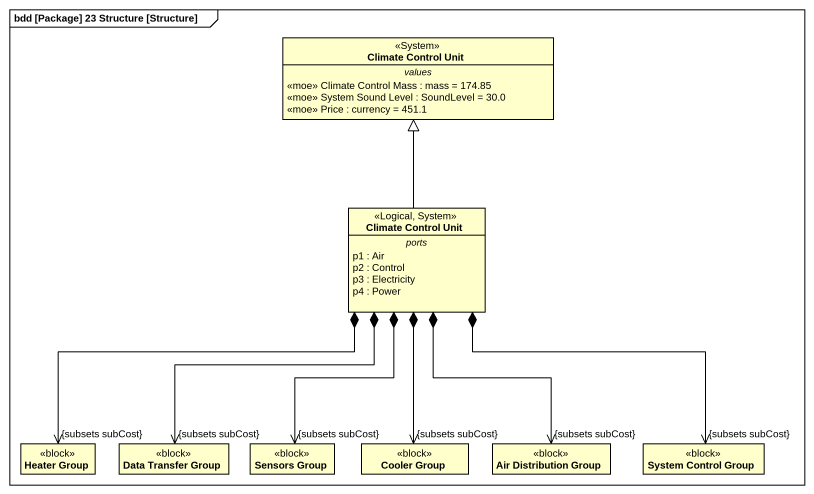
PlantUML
@startuml
mainframe bdd [Package] 23 Structure [Structure]
hide circle
hide empty members
class "Climate Control Unit" as Climate_Control_Unit <<System>> {
  -- values --
  <<moe>> Climate Control Mass : mass = 174.85
  <<moe>> System Sound Level : SoundLevel = 30.0
  <<moe>> Price : currency = 451.1
}
class "Climate Control Unit" as Climate_Control_Unit_2 <<Logical, System>> {
  -- ports --
  p1 : Air
  p2 : Control
  p3 : Electricity
  p4 : Power
}
class "Heater Group" as Heater_Group <<block>>
class "Data Transfer Group" as Data_Transfer_Group <<block>>
class "Sensors Group" as Sensors_Group <<block>>
class "Cooler Group" as Cooler_Group <<block>>
class "Air Distribution Group" as Air_Distribution_Group <<block>>
class "System Control Group" as System_Control_Group <<block>>
Climate_Control_Unit_2 -up-|> Climate_Control_Unit
Heater_Group "{subsets subCost}" <-right-* Climate_Control_Unit_2
Data_Transfer_Group "{subsets subCost}" <-up-* Climate_Control_Unit_2
Sensors_Group "{subsets subCost}" <-up-* Climate_Control_Unit_2
Cooler_Group "{subsets subCost}" <-up-* Climate_Control_Unit_2
Air_Distribution_Group "{subsets subCost}" <-up-* Climate_Control_Unit_2
System_Control_Group "{subsets subCost}" <-up-* Climate_Control_Unit_2
@enduml
